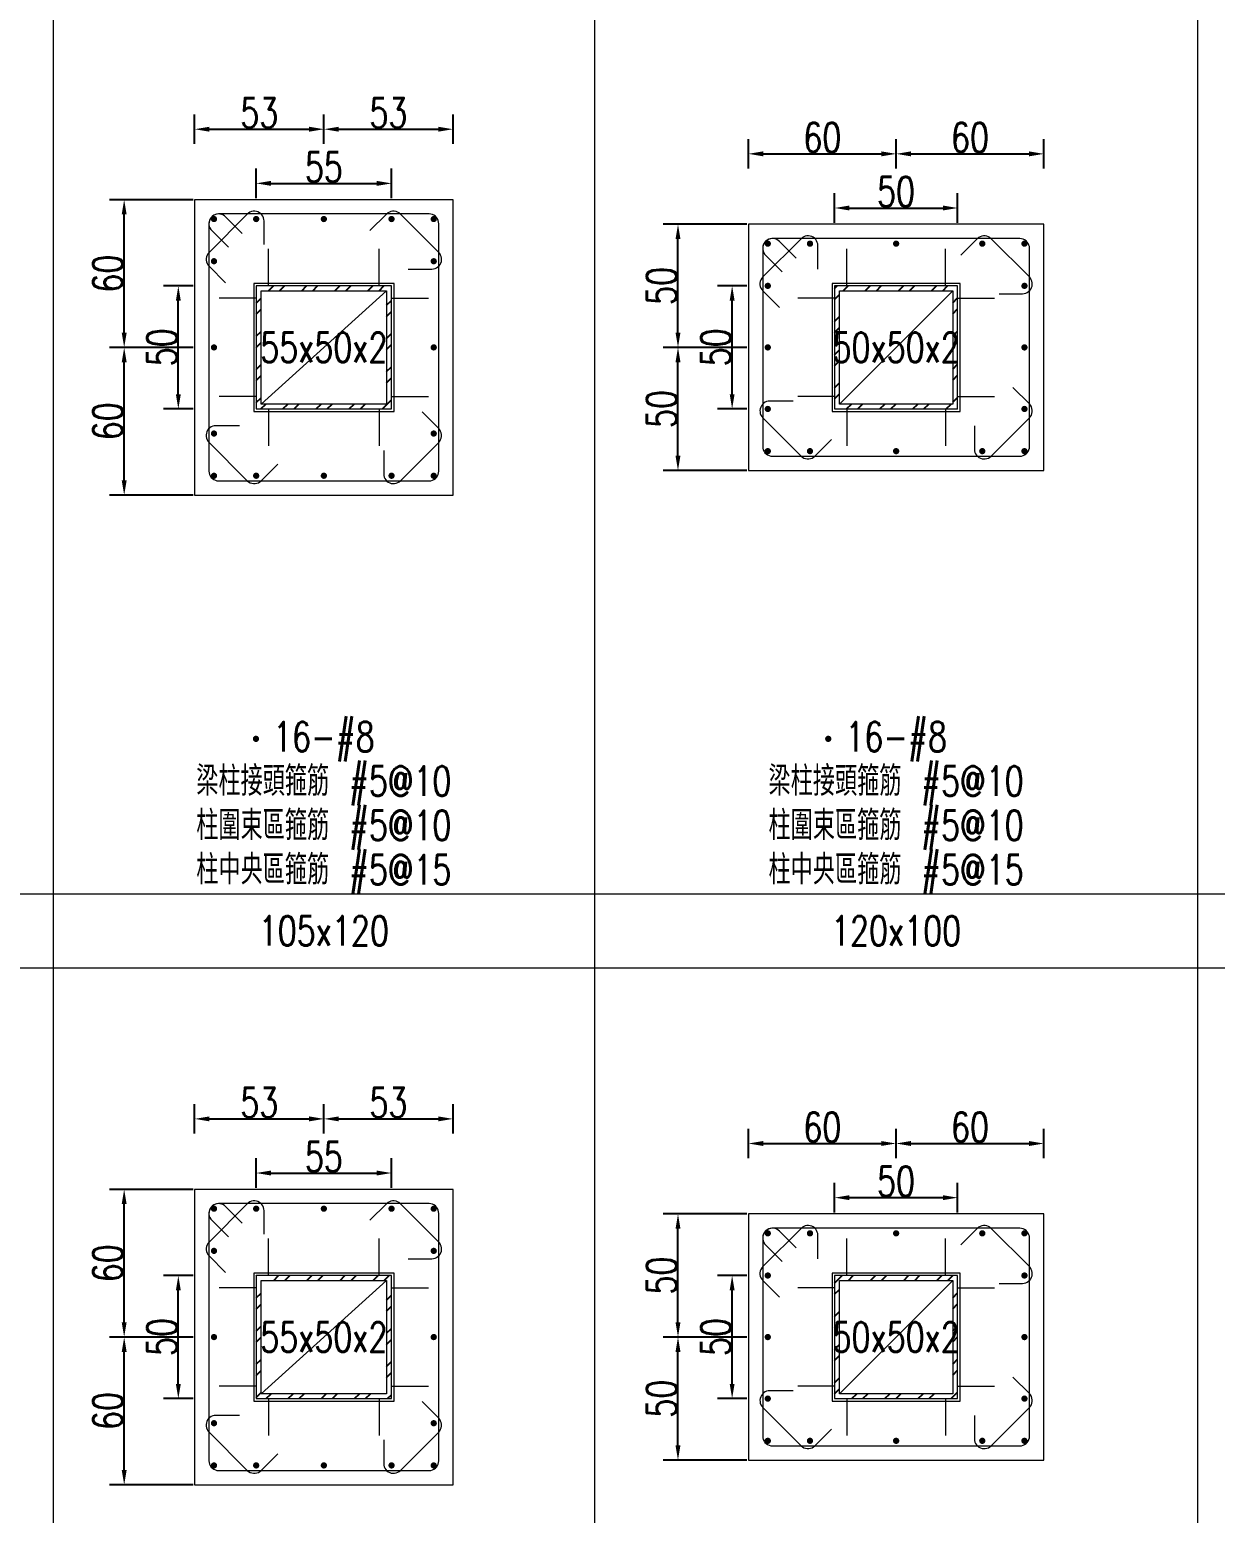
# Model space of a CAD drawing. Header units: millimetres. Extents: x 0 to 3905, y 0 to 8880.
# Drawn here: x 2440 to 2922, y 5004 to 5607 of the extents above; entities that cross this region are included whole.
import ezdxf
from ezdxf.enums import TextEntityAlignment as Align

# ---------------------------------------------------------------- set-up
doc = ezdxf.new("R2010")
doc.units = ezdxf.units.MM
doc.layers.get('DEFPOINTS').update_dxf_attribs({"color": 3})
for name, color, linetype in [('Hatch線', 6, 'Continuous'), ('主筋斷面', 2, 'Continuous'), ('文字-主筋根數', 7, 'Continuous'), ('文字-剪力筋 中央區', 7, 'Continuous'), ('文字-剪力筋-BC', 7, 'Continuous'), ('文字-剪力筋-圍束區', 7, 'Continuous'), ('文字-斷面尺寸', 7, 'Continuous'), ('文字-輔助字', 7, 'Continuous'), ('柱斷面線', 4, 'Continuous'), ('標註字', 4, 'Continuous'), ('箍筋線', 1, 'Continuous'), ('網格線', 7, 'Continuous'), ('鋼柱', 11, 'Continuous')]:
    doc.layers.add(name, color=color, linetype=linetype)
doc.styles.add('note', font='txt.shx', dxfattribs={"width": 0.75, "height": 12})
doc.styles.add('txt', font='txt.shx', dxfattribs={"height": 0.2, "bigfont": 'chineset.shx'})
doc.dimstyles.new('RCAD_DIM', dxfattribs={"dimtxt": 12, "dimasz": 6, "dimexe": 6, "dimexo": 0.625, "dimtad": 1, "dimdec": 0, "dimdsep": 46, "dimtxsty": 'note', "dimcen": 2.5, "dimclrd": 256, "dimclre": 256, "dimclrt": 256, "dimadec": 0, "dimazin": 0, "dimtfac": 1, "dimtmove": 0, "dimatfit": 3, "dimfxl": 0, "dimtolj": 1, "dimarcsym": 0})

# ---------------------------------------------------------------- blocks, each defined once
blk = doc.blocks.new('*D1410')
at = {"layer": 'DEFPOINTS', "color": 0}
for p in [(2587.5, 5142.625), (2532.5, 5136), (2587.5, 5136)]:
    blk.add_point(p, dxfattribs=at)
at = {"layer": '標註字', "lineweight": -2}
for p, q in [((2532.5, 5136.625), (2532.5, 5148.625)), ((2587.5, 5136.625), (2587.5, 5148.625)), ((2538.5, 5142.625), (2581.5, 5142.625))]:
    blk.add_line(p, q, dxfattribs=at)
at = {"layer": '標註字'}
for points in [[(2538.5, 5143.625), (2538.5, 5141.625), (2532.5, 5142.625)], [(2581.5, 5141.625), (2581.5, 5143.625), (2587.5, 5142.625)]]:
    blk.add_solid(points, dxfattribs=at)
at = {"layer": '標註字', "insert": (2560, 5149.25), "char_height": 12, "attachment_point": 5, "style": 'note'}
blk.add_mtext('\\A1;55', dxfattribs=at)
blk = doc.blocks.new('*D1411')
at = {"layer": 'DEFPOINTS', "color": 0}
for p in [(2500.875, 5101), (2507.5, 5101), (2507.5, 5051)]:
    blk.add_point(p, dxfattribs=at)
at = {"layer": '標註字', "lineweight": -2}
for p, q in [((2506.875, 5101), (2494.875, 5101)), ((2500.875, 5057), (2500.875, 5095)), ((2506.875, 5051), (2494.875, 5051))]:
    blk.add_line(p, q, dxfattribs=at)
at = {"layer": '標註字'}
for points in [[(2501.875, 5095), (2499.875, 5095), (2500.875, 5101)], [(2499.875, 5057), (2501.875, 5057), (2500.875, 5051)]]:
    blk.add_solid(points, dxfattribs=at)
at = {"layer": '標註字', "insert": (2494.25, 5076), "char_height": 12, "attachment_point": 5, "rotation": 90, "style": 'note'}
blk.add_mtext('\\A1;50', dxfattribs=at)
blk = doc.blocks.new('*D1412')
at = {"layer": 'DEFPOINTS', "color": 0}
for p in [(2560, 5164.625), (2507.5, 5158), (2560, 5158)]:
    blk.add_point(p, dxfattribs=at)
at = {"layer": '標註字', "lineweight": -2}
for p, q in [((2507.5, 5158.625), (2507.5, 5170.625)), ((2560, 5158.625), (2560, 5170.625)), ((2513.5, 5164.625), (2554, 5164.625))]:
    blk.add_line(p, q, dxfattribs=at)
at = {"layer": '標註字'}
for points in [[(2513.5, 5165.625), (2513.5, 5163.625), (2507.5, 5164.625)], [(2554, 5163.625), (2554, 5165.625), (2560, 5164.625)]]:
    blk.add_solid(points, dxfattribs=at)
at = {"layer": '標註字', "insert": (2533.75, 5171.25), "char_height": 12, "attachment_point": 5, "style": 'note'}
blk.add_mtext('\\A1;53', dxfattribs=at)
blk = doc.blocks.new('*D1413')
at = {"layer": 'DEFPOINTS', "color": 0}
for p in [(2612.5, 5164.625), (2560, 5158), (2612.5, 5158)]:
    blk.add_point(p, dxfattribs=at)
at = {"layer": '標註字', "lineweight": -2}
for p, q in [((2560, 5158.625), (2560, 5170.625)), ((2612.5, 5158.625), (2612.5, 5170.625)), ((2566, 5164.625), (2606.5, 5164.625))]:
    blk.add_line(p, q, dxfattribs=at)
at = {"layer": '標註字'}
for points in [[(2566, 5165.625), (2566, 5163.625), (2560, 5164.625)], [(2606.5, 5163.625), (2606.5, 5165.625), (2612.5, 5164.625)]]:
    blk.add_solid(points, dxfattribs=at)
at = {"layer": '標註字', "insert": (2586.25, 5171.25), "char_height": 12, "attachment_point": 5, "style": 'note'}
blk.add_mtext('\\A1;53', dxfattribs=at)
blk = doc.blocks.new('*D1414')
at = {"layer": 'DEFPOINTS', "color": 0}
for p in [(2478.875, 5076), (2507.5, 5076), (2507.5, 5016)]:
    blk.add_point(p, dxfattribs=at)
at = {"layer": '標註字', "lineweight": -2}
for p, q in [((2506.875, 5076), (2472.875, 5076)), ((2478.875, 5022), (2478.875, 5070)), ((2506.875, 5016), (2472.875, 5016))]:
    blk.add_line(p, q, dxfattribs=at)
at = {"layer": '標註字'}
for points in [[(2479.875, 5070), (2477.875, 5070), (2478.875, 5076)], [(2477.875, 5022), (2479.875, 5022), (2478.875, 5016)]]:
    blk.add_solid(points, dxfattribs=at)
at = {"layer": '標註字', "insert": (2472.25, 5046), "char_height": 12, "attachment_point": 5, "rotation": 90, "style": 'note'}
blk.add_mtext('\\A1;60', dxfattribs=at)
blk = doc.blocks.new('*D1415')
at = {"layer": 'DEFPOINTS', "color": 0}
for p in [(2478.875, 5136), (2507.5, 5136), (2507.5, 5076)]:
    blk.add_point(p, dxfattribs=at)
at = {"layer": '標註字', "lineweight": -2}
for p, q in [((2506.875, 5136), (2472.875, 5136)), ((2478.875, 5082), (2478.875, 5130)), ((2506.875, 5076), (2472.875, 5076))]:
    blk.add_line(p, q, dxfattribs=at)
at = {"layer": '標註字'}
for points in [[(2479.875, 5130), (2477.875, 5130), (2478.875, 5136)], [(2477.875, 5082), (2479.875, 5082), (2478.875, 5076)]]:
    blk.add_solid(points, dxfattribs=at)
at = {"layer": '標註字', "insert": (2472.25, 5106), "char_height": 12, "attachment_point": 5, "rotation": 90, "style": 'note'}
blk.add_mtext('\\A1;60', dxfattribs=at)
blk = doc.blocks.new('Circle_Filled')
at = {"const_width": 0.5}
blk.add_lwpolyline([(-0.25, 0, 1), (0.25, 0, 1)], format="xyb", close=True, dxfattribs=at)
blk = doc.blocks.new('*D1416')
at = {"layer": 'DEFPOINTS', "color": 0}
for p in [(2587.5, 5544.625), (2532.5, 5538), (2587.5, 5538)]:
    blk.add_point(p, dxfattribs=at)
at = {"layer": '標註字', "lineweight": -2}
for p, q in [((2532.5, 5538.625), (2532.5, 5550.625)), ((2587.5, 5538.625), (2587.5, 5550.625)), ((2538.5, 5544.625), (2581.5, 5544.625))]:
    blk.add_line(p, q, dxfattribs=at)
at = {"layer": '標註字'}
for points in [[(2538.5, 5545.625), (2538.5, 5543.625), (2532.5, 5544.625)], [(2581.5, 5543.625), (2581.5, 5545.625), (2587.5, 5544.625)]]:
    blk.add_solid(points, dxfattribs=at)
at = {"layer": '標註字', "insert": (2560, 5551.25), "char_height": 12, "attachment_point": 5, "style": 'note'}
blk.add_mtext('\\A1;55', dxfattribs=at)
blk = doc.blocks.new('*D1417')
at = {"layer": 'DEFPOINTS', "color": 0}
for p in [(2500.875, 5503), (2507.5, 5503), (2507.5, 5453)]:
    blk.add_point(p, dxfattribs=at)
at = {"layer": '標註字', "lineweight": -2}
for p, q in [((2506.875, 5503), (2494.875, 5503)), ((2500.875, 5459), (2500.875, 5497)), ((2506.875, 5453), (2494.875, 5453))]:
    blk.add_line(p, q, dxfattribs=at)
at = {"layer": '標註字'}
for points in [[(2501.875, 5497), (2499.875, 5497), (2500.875, 5503)], [(2499.875, 5459), (2501.875, 5459), (2500.875, 5453)]]:
    blk.add_solid(points, dxfattribs=at)
at = {"layer": '標註字', "insert": (2494.25, 5478), "char_height": 12, "attachment_point": 5, "rotation": 90, "style": 'note'}
blk.add_mtext('\\A1;50', dxfattribs=at)
blk = doc.blocks.new('*D1418')
at = {"layer": 'DEFPOINTS', "color": 0}
for p in [(2560, 5566.625), (2507.5, 5560), (2560, 5560)]:
    blk.add_point(p, dxfattribs=at)
at = {"layer": '標註字', "lineweight": -2}
for p, q in [((2507.5, 5560.625), (2507.5, 5572.625)), ((2560, 5560.625), (2560, 5572.625)), ((2513.5, 5566.625), (2554, 5566.625))]:
    blk.add_line(p, q, dxfattribs=at)
at = {"layer": '標註字'}
for points in [[(2513.5, 5567.625), (2513.5, 5565.625), (2507.5, 5566.625)], [(2554, 5565.625), (2554, 5567.625), (2560, 5566.625)]]:
    blk.add_solid(points, dxfattribs=at)
at = {"layer": '標註字', "insert": (2533.75, 5573.25), "char_height": 12, "attachment_point": 5, "style": 'note'}
blk.add_mtext('\\A1;53', dxfattribs=at)
blk = doc.blocks.new('*D1419')
at = {"layer": 'DEFPOINTS', "color": 0}
for p in [(2612.5, 5566.625), (2560, 5560), (2612.5, 5560)]:
    blk.add_point(p, dxfattribs=at)
at = {"layer": '標註字', "lineweight": -2}
for p, q in [((2560, 5560.625), (2560, 5572.625)), ((2612.5, 5560.625), (2612.5, 5572.625)), ((2566, 5566.625), (2606.5, 5566.625))]:
    blk.add_line(p, q, dxfattribs=at)
at = {"layer": '標註字'}
for points in [[(2566, 5567.625), (2566, 5565.625), (2560, 5566.625)], [(2606.5, 5565.625), (2606.5, 5567.625), (2612.5, 5566.625)]]:
    blk.add_solid(points, dxfattribs=at)
at = {"layer": '標註字', "insert": (2586.25, 5573.25), "char_height": 12, "attachment_point": 5, "style": 'note'}
blk.add_mtext('\\A1;53', dxfattribs=at)
blk = doc.blocks.new('*D1420')
at = {"layer": 'DEFPOINTS', "color": 0}
for p in [(2478.875, 5478), (2507.5, 5478), (2507.5, 5418)]:
    blk.add_point(p, dxfattribs=at)
at = {"layer": '標註字', "lineweight": -2}
for p, q in [((2506.875, 5478), (2472.875, 5478)), ((2478.875, 5424), (2478.875, 5472)), ((2506.875, 5418), (2472.875, 5418))]:
    blk.add_line(p, q, dxfattribs=at)
at = {"layer": '標註字'}
for points in [[(2479.875, 5472), (2477.875, 5472), (2478.875, 5478)], [(2477.875, 5424), (2479.875, 5424), (2478.875, 5418)]]:
    blk.add_solid(points, dxfattribs=at)
at = {"layer": '標註字', "insert": (2472.25, 5448), "char_height": 12, "attachment_point": 5, "rotation": 90, "style": 'note'}
blk.add_mtext('\\A1;60', dxfattribs=at)
blk = doc.blocks.new('*D1421')
at = {"layer": 'DEFPOINTS', "color": 0}
for p in [(2478.875, 5538), (2507.5, 5538), (2507.5, 5478)]:
    blk.add_point(p, dxfattribs=at)
at = {"layer": '標註字', "lineweight": -2}
for p, q in [((2506.875, 5538), (2472.875, 5538)), ((2478.875, 5484), (2478.875, 5532)), ((2506.875, 5478), (2472.875, 5478))]:
    blk.add_line(p, q, dxfattribs=at)
at = {"layer": '標註字'}
for points in [[(2479.875, 5532), (2477.875, 5532), (2478.875, 5538)], [(2477.875, 5484), (2479.875, 5484), (2478.875, 5478)]]:
    blk.add_solid(points, dxfattribs=at)
at = {"layer": '標註字', "insert": (2472.25, 5508), "char_height": 12, "attachment_point": 5, "rotation": 90, "style": 'note'}
blk.add_mtext('\\A1;60', dxfattribs=at)
blk = doc.blocks.new('*D1542')
at = {"layer": 'DEFPOINTS', "color": 0}
for p in [(2817.5, 5132.625), (2767.5, 5126), (2817.5, 5126)]:
    blk.add_point(p, dxfattribs=at)
at = {"layer": '標註字', "lineweight": -2}
for p, q in [((2767.5, 5126.625), (2767.5, 5138.625)), ((2817.5, 5126.625), (2817.5, 5138.625)), ((2773.5, 5132.625), (2811.5, 5132.625))]:
    blk.add_line(p, q, dxfattribs=at)
at = {"layer": '標註字'}
for points in [[(2773.5, 5133.625), (2773.5, 5131.625), (2767.5, 5132.625)], [(2811.5, 5131.625), (2811.5, 5133.625), (2817.5, 5132.625)]]:
    blk.add_solid(points, dxfattribs=at)
at = {"layer": '標註字', "insert": (2792.5, 5139.25), "char_height": 12, "attachment_point": 5, "style": 'note'}
blk.add_mtext('\\A1;50', dxfattribs=at)
blk = doc.blocks.new('*D1543')
at = {"layer": 'DEFPOINTS', "color": 0}
for p in [(2725.875, 5101), (2732.5, 5101), (2732.5, 5051)]:
    blk.add_point(p, dxfattribs=at)
at = {"layer": '標註字', "lineweight": -2}
for p, q in [((2731.875, 5101), (2719.875, 5101)), ((2725.875, 5057), (2725.875, 5095)), ((2731.875, 5051), (2719.875, 5051))]:
    blk.add_line(p, q, dxfattribs=at)
at = {"layer": '標註字'}
for points in [[(2726.875, 5095), (2724.875, 5095), (2725.875, 5101)], [(2724.875, 5057), (2726.875, 5057), (2725.875, 5051)]]:
    blk.add_solid(points, dxfattribs=at)
at = {"layer": '標註字', "insert": (2719.25, 5076), "char_height": 12, "attachment_point": 5, "rotation": 90, "style": 'note'}
blk.add_mtext('\\A1;50', dxfattribs=at)
blk = doc.blocks.new('*D1544')
at = {"layer": 'DEFPOINTS', "color": 0}
for p in [(2792.5, 5154.625), (2732.5, 5148), (2792.5, 5148)]:
    blk.add_point(p, dxfattribs=at)
at = {"layer": '標註字', "lineweight": -2}
for p, q in [((2732.5, 5148.625), (2732.5, 5160.625)), ((2792.5, 5148.625), (2792.5, 5160.625)), ((2738.5, 5154.625), (2786.5, 5154.625))]:
    blk.add_line(p, q, dxfattribs=at)
at = {"layer": '標註字'}
for points in [[(2738.5, 5155.625), (2738.5, 5153.625), (2732.5, 5154.625)], [(2786.5, 5153.625), (2786.5, 5155.625), (2792.5, 5154.625)]]:
    blk.add_solid(points, dxfattribs=at)
at = {"layer": '標註字', "insert": (2762.5, 5161.25), "char_height": 12, "attachment_point": 5, "style": 'note'}
blk.add_mtext('\\A1;60', dxfattribs=at)
blk = doc.blocks.new('*D1545')
at = {"layer": 'DEFPOINTS', "color": 0}
for p in [(2852.5, 5154.625), (2792.5, 5148), (2852.5, 5148)]:
    blk.add_point(p, dxfattribs=at)
at = {"layer": '標註字', "lineweight": -2}
for p, q in [((2792.5, 5148.625), (2792.5, 5160.625)), ((2852.5, 5148.625), (2852.5, 5160.625)), ((2798.5, 5154.625), (2846.5, 5154.625))]:
    blk.add_line(p, q, dxfattribs=at)
at = {"layer": '標註字'}
for points in [[(2798.5, 5155.625), (2798.5, 5153.625), (2792.5, 5154.625)], [(2846.5, 5153.625), (2846.5, 5155.625), (2852.5, 5154.625)]]:
    blk.add_solid(points, dxfattribs=at)
at = {"layer": '標註字', "insert": (2822.5, 5161.25), "char_height": 12, "attachment_point": 5, "style": 'note'}
blk.add_mtext('\\A1;60', dxfattribs=at)
blk = doc.blocks.new('*D1546')
at = {"layer": 'DEFPOINTS', "color": 0}
for p in [(2703.875, 5076), (2732.5, 5076), (2732.5, 5026)]:
    blk.add_point(p, dxfattribs=at)
at = {"layer": '標註字', "lineweight": -2}
for p, q in [((2731.875, 5076), (2697.875, 5076)), ((2703.875, 5032), (2703.875, 5070)), ((2731.875, 5026), (2697.875, 5026))]:
    blk.add_line(p, q, dxfattribs=at)
at = {"layer": '標註字'}
for points in [[(2704.875, 5070), (2702.875, 5070), (2703.875, 5076)], [(2702.875, 5032), (2704.875, 5032), (2703.875, 5026)]]:
    blk.add_solid(points, dxfattribs=at)
at = {"layer": '標註字', "insert": (2697.25, 5051), "char_height": 12, "attachment_point": 5, "rotation": 90, "style": 'note'}
blk.add_mtext('\\A1;50', dxfattribs=at)
blk = doc.blocks.new('*D1547')
at = {"layer": 'DEFPOINTS', "color": 0}
for p in [(2703.875, 5126), (2732.5, 5126), (2732.5, 5076)]:
    blk.add_point(p, dxfattribs=at)
at = {"layer": '標註字', "lineweight": -2}
for p, q in [((2731.875, 5126), (2697.875, 5126)), ((2703.875, 5082), (2703.875, 5120)), ((2731.875, 5076), (2697.875, 5076))]:
    blk.add_line(p, q, dxfattribs=at)
at = {"layer": '標註字'}
for points in [[(2704.875, 5120), (2702.875, 5120), (2703.875, 5126)], [(2702.875, 5082), (2704.875, 5082), (2703.875, 5076)]]:
    blk.add_solid(points, dxfattribs=at)
at = {"layer": '標註字', "insert": (2697.25, 5101), "char_height": 12, "attachment_point": 5, "rotation": 90, "style": 'note'}
blk.add_mtext('\\A1;50', dxfattribs=at)
blk = doc.blocks.new('*D1548')
at = {"layer": 'DEFPOINTS', "color": 0}
for p in [(2817.5, 5534.625), (2767.5, 5528), (2817.5, 5528)]:
    blk.add_point(p, dxfattribs=at)
at = {"layer": '標註字', "lineweight": -2}
for p, q in [((2767.5, 5528.625), (2767.5, 5540.625)), ((2817.5, 5528.625), (2817.5, 5540.625)), ((2773.5, 5534.625), (2811.5, 5534.625))]:
    blk.add_line(p, q, dxfattribs=at)
at = {"layer": '標註字'}
for points in [[(2773.5, 5535.625), (2773.5, 5533.625), (2767.5, 5534.625)], [(2811.5, 5533.625), (2811.5, 5535.625), (2817.5, 5534.625)]]:
    blk.add_solid(points, dxfattribs=at)
at = {"layer": '標註字', "insert": (2792.5, 5541.25), "char_height": 12, "attachment_point": 5, "style": 'note'}
blk.add_mtext('\\A1;50', dxfattribs=at)
blk = doc.blocks.new('*D1549')
at = {"layer": 'DEFPOINTS', "color": 0}
for p in [(2725.875, 5503), (2732.5, 5503), (2732.5, 5453)]:
    blk.add_point(p, dxfattribs=at)
at = {"layer": '標註字', "lineweight": -2}
for p, q in [((2731.875, 5503), (2719.875, 5503)), ((2725.875, 5459), (2725.875, 5497)), ((2731.875, 5453), (2719.875, 5453))]:
    blk.add_line(p, q, dxfattribs=at)
at = {"layer": '標註字'}
for points in [[(2726.875, 5497), (2724.875, 5497), (2725.875, 5503)], [(2724.875, 5459), (2726.875, 5459), (2725.875, 5453)]]:
    blk.add_solid(points, dxfattribs=at)
at = {"layer": '標註字', "insert": (2719.25, 5478), "char_height": 12, "attachment_point": 5, "rotation": 90, "style": 'note'}
blk.add_mtext('\\A1;50', dxfattribs=at)
blk = doc.blocks.new('*D1550')
at = {"layer": 'DEFPOINTS', "color": 0}
for p in [(2792.5, 5556.625), (2732.5, 5550), (2792.5, 5550)]:
    blk.add_point(p, dxfattribs=at)
at = {"layer": '標註字', "lineweight": -2}
for p, q in [((2732.5, 5550.625), (2732.5, 5562.625)), ((2792.5, 5550.625), (2792.5, 5562.625)), ((2738.5, 5556.625), (2786.5, 5556.625))]:
    blk.add_line(p, q, dxfattribs=at)
at = {"layer": '標註字'}
for points in [[(2738.5, 5557.625), (2738.5, 5555.625), (2732.5, 5556.625)], [(2786.5, 5555.625), (2786.5, 5557.625), (2792.5, 5556.625)]]:
    blk.add_solid(points, dxfattribs=at)
at = {"layer": '標註字', "insert": (2762.5, 5563.25), "char_height": 12, "attachment_point": 5, "style": 'note'}
blk.add_mtext('\\A1;60', dxfattribs=at)
blk = doc.blocks.new('*D1551')
at = {"layer": 'DEFPOINTS', "color": 0}
for p in [(2852.5, 5556.625), (2792.5, 5550), (2852.5, 5550)]:
    blk.add_point(p, dxfattribs=at)
at = {"layer": '標註字', "lineweight": -2}
for p, q in [((2792.5, 5550.625), (2792.5, 5562.625)), ((2852.5, 5550.625), (2852.5, 5562.625)), ((2798.5, 5556.625), (2846.5, 5556.625))]:
    blk.add_line(p, q, dxfattribs=at)
at = {"layer": '標註字'}
for points in [[(2798.5, 5557.625), (2798.5, 5555.625), (2792.5, 5556.625)], [(2846.5, 5555.625), (2846.5, 5557.625), (2852.5, 5556.625)]]:
    blk.add_solid(points, dxfattribs=at)
at = {"layer": '標註字', "insert": (2822.5, 5563.25), "char_height": 12, "attachment_point": 5, "style": 'note'}
blk.add_mtext('\\A1;60', dxfattribs=at)
blk = doc.blocks.new('*D1552')
at = {"layer": 'DEFPOINTS', "color": 0}
for p in [(2703.875, 5478), (2732.5, 5478), (2732.5, 5428)]:
    blk.add_point(p, dxfattribs=at)
at = {"layer": '標註字', "lineweight": -2}
for p, q in [((2731.875, 5478), (2697.875, 5478)), ((2703.875, 5434), (2703.875, 5472)), ((2731.875, 5428), (2697.875, 5428))]:
    blk.add_line(p, q, dxfattribs=at)
at = {"layer": '標註字'}
for points in [[(2704.875, 5472), (2702.875, 5472), (2703.875, 5478)], [(2702.875, 5434), (2704.875, 5434), (2703.875, 5428)]]:
    blk.add_solid(points, dxfattribs=at)
at = {"layer": '標註字', "insert": (2697.25, 5453), "char_height": 12, "attachment_point": 5, "rotation": 90, "style": 'note'}
blk.add_mtext('\\A1;50', dxfattribs=at)
blk = doc.blocks.new('*D1553')
at = {"layer": 'DEFPOINTS', "color": 0}
for p in [(2703.875, 5528), (2732.5, 5528), (2732.5, 5478)]:
    blk.add_point(p, dxfattribs=at)
at = {"layer": '標註字', "lineweight": -2}
for p, q in [((2731.875, 5528), (2697.875, 5528)), ((2703.875, 5484), (2703.875, 5522)), ((2731.875, 5478), (2697.875, 5478))]:
    blk.add_line(p, q, dxfattribs=at)
at = {"layer": '標註字'}
for points in [[(2704.875, 5522), (2702.875, 5522), (2703.875, 5528)], [(2702.875, 5484), (2704.875, 5484), (2703.875, 5478)]]:
    blk.add_solid(points, dxfattribs=at)
at = {"layer": '標註字', "insert": (2697.25, 5503), "char_height": 12, "attachment_point": 5, "rotation": 90, "style": 'note'}
blk.add_mtext('\\A1;50', dxfattribs=at)

msp = doc.modelspace()

# ---------------------------------------------------------------- hatches: boundary and pattern name
at = {"layer": 'Hatch線'}
h = msp.add_hatch(dxfattribs=at)
h.set_pattern_fill('ANSI32', color=256, style=0)
h.paths.add_polyline_path([(2532.5, 5453), (2587.5, 5453), (2587.5, 5503), (2532.5, 5503)], flags=17)
h.paths.add_polyline_path([(2534.5, 5455), (2534.5, 5501), (2585.5, 5501), (2585.5, 5455)])
h = msp.add_hatch(dxfattribs=at)
h.set_pattern_fill('ANSI32', color=256, style=0)
h.paths.add_polyline_path([(2767.5, 5453), (2817.5, 5453), (2817.5, 5503), (2767.5, 5503)], flags=17)
h.paths.add_polyline_path([(2769.5, 5455), (2769.5, 5501), (2815.5, 5501), (2815.5, 5455)])
h = msp.add_hatch(dxfattribs=at)
h.set_pattern_fill('ANSI32', color=256, style=0)
h.paths.add_polyline_path([(2532.5, 5051), (2587.5, 5051), (2587.5, 5101), (2532.5, 5101)], flags=17)
h.paths.add_polyline_path([(2534.5, 5053), (2534.5, 5099), (2585.5, 5099), (2585.5, 5053)])
h = msp.add_hatch(dxfattribs=at)
h.set_pattern_fill('ANSI32', color=256, style=0)
h.paths.add_polyline_path([(2767.5, 5051), (2817.5, 5051), (2817.5, 5101), (2767.5, 5101)], flags=17)
h.paths.add_polyline_path([(2769.5, 5053), (2769.5, 5099), (2815.5, 5099), (2815.5, 5053)])

# ---------------------------------------------------------------- linework, layer by layer
at = {"layer": 'DEFPOINTS', "lineweight": 5}
for points in [[(2537.5, 5503), (2537.5, 5518)], [(2582.5, 5503), (2582.5, 5518)], [(2772.5, 5503), (2772.5, 5518)], [(2812.5, 5503), (2812.5, 5518)], [(2532.5, 5452), (2588.5, 5452), (2588.5, 5504), (2531.5, 5504), (2531.5, 5452), (2532.5, 5452)], [(2767.5, 5452), (2818.5, 5452), (2818.5, 5504), (2766.5, 5504), (2766.5, 5452), (2767.5, 5452)], [(2532.5, 5498), (2517.5, 5498)], [(2534.5, 5455), (2585.5, 5501)], [(2587.5, 5498), (2602.5, 5498)], [(2767.5, 5498), (2752.5, 5498)], [(2769.5, 5455), (2815.5, 5501)], [(2817.5, 5498), (2832.5, 5498)], [(2532.5, 5458), (2517.5, 5458)], [(2587.5, 5458), (2602.5, 5458)], [(2767.5, 5458), (2752.5, 5458)], [(2817.5, 5458), (2832.5, 5458)], [(2537.5, 5453), (2537.5, 5438)], [(2582.5, 5453), (2582.5, 5438)], [(2772.5, 5453), (2772.5, 5438)], [(2812.5, 5453), (2812.5, 5438)], [(2537.5, 5101), (2537.5, 5116)], [(2582.5, 5101), (2582.5, 5116)], [(2772.5, 5101), (2772.5, 5116)], [(2812.5, 5101), (2812.5, 5116)], [(2532.5, 5050), (2588.5, 5050), (2588.5, 5102), (2531.5, 5102), (2531.5, 5050), (2532.5, 5050)], [(2534.5, 5053), (2585.5, 5099)], [(2767.5, 5050), (2818.5, 5050), (2818.5, 5102), (2766.5, 5102), (2766.5, 5050), (2767.5, 5050)], [(2769.5, 5053), (2815.5, 5099)], [(2532.5, 5096), (2517.5, 5096)], [(2587.5, 5096), (2602.5, 5096)], [(2767.5, 5096), (2752.5, 5096)], [(2817.5, 5096), (2832.5, 5096)], [(2532.5, 5056), (2517.5, 5056)], [(2537.5, 5051), (2537.5, 5036)], [(2582.5, 5051), (2582.5, 5036)], [(2587.5, 5056), (2602.5, 5056)], [(2767.5, 5056), (2752.5, 5056)], [(2772.5, 5051), (2772.5, 5036)], [(2812.5, 5051), (2812.5, 5036)], [(2817.5, 5056), (2832.5, 5056)]]:
    msp.add_lwpolyline(points, dxfattribs=at)
at = {"layer": '柱斷面線', "lineweight": 5}
for points in [[(2507.5, 5418), (2612.5, 5418), (2612.5, 5538), (2507.5, 5538), (2507.5, 5418)], [(2732.5, 5428), (2852.5, 5428), (2852.5, 5528), (2732.5, 5528), (2732.5, 5428)], [(2507.5, 5016), (2612.5, 5016), (2612.5, 5136), (2507.5, 5136), (2507.5, 5016)], [(2732.5, 5026), (2852.5, 5026), (2852.5, 5126), (2732.5, 5126), (2732.5, 5026)]]:
    msp.add_lwpolyline(points, dxfattribs=at)
at = {"layer": '箍筋線', "lineweight": 5}
for points in [[(2535.69, 5519.81), (2535.69, 5529.35), (2535.63, 5530.02), (2535.46, 5530.66), (2535.19, 5531.27), (2534.82, 5531.83), (2534.36, 5532.32), (2533.83, 5532.72), (2533.23, 5533.02), (2532.6, 5533.23), (2531.93, 5533.32), (2531.27, 5533.3), (2530.61, 5533.17), (2529.99, 5532.93), (2529.41, 5532.59), (2528.9, 5532.16), (2513.34, 5516.6), (2512.89, 5516.07), (2512.55, 5515.47), (2512.31, 5514.82), (2512.19, 5514.13), (2512.19, 5513.44), (2512.31, 5512.76), (2512.55, 5512.11), (2512.89, 5511.51), (2513.34, 5510.98), (2520.08, 5504.23)], [(2594.31, 5509.81), (2603.85, 5509.81), (2604.52, 5509.87), (2605.16, 5510.04), (2605.77, 5510.31), (2606.33, 5510.68), (2606.82, 5511.14), (2607.22, 5511.67), (2607.52, 5512.27), (2607.73, 5512.9), (2607.82, 5513.57), (2607.8, 5514.23), (2607.67, 5514.89), (2607.43, 5515.51), (2607.09, 5516.09), (2606.66, 5516.6), (2591.1, 5532.16), (2590.57, 5532.61), (2589.97, 5532.95), (2589.32, 5533.19), (2588.63, 5533.31), (2587.94, 5533.31), (2587.26, 5533.19), (2586.61, 5532.95), (2586.01, 5532.61), (2585.48, 5532.16), (2578.73, 5525.42)], [(2526.83, 5524.29), (2520.08, 5531.04), (2519.57, 5531.47), (2518.99, 5531.81), (2518.37, 5532.05), (2517.72, 5532.18), (2517.05, 5532.2), (2516.39, 5532.11), (2515.75, 5531.9), (2515.16, 5531.6), (2514.62, 5531.19), (2514.16, 5530.71), (2513.79, 5530.15), (2513.52, 5529.54), (2513.35, 5528.9), (2513.29, 5528.23), (2513.29, 5427.77), (2513.36, 5427.08), (2513.53, 5426.41), (2513.83, 5425.78), (2514.22, 5425.21), (2514.71, 5424.72), (2515.28, 5424.33), (2515.91, 5424.03), (2516.58, 5423.86), (2517.27, 5423.79), (2602.73, 5423.79), (2603.42, 5423.86), (2604.09, 5424.03), (2604.72, 5424.33), (2605.29, 5424.72), (2605.78, 5425.21), (2606.17, 5425.78), (2606.47, 5426.41), (2606.64, 5427.08), (2606.71, 5427.77), (2606.71, 5528.23), (2606.64, 5528.92), (2606.47, 5529.59), (2606.17, 5530.22), (2605.78, 5530.79), (2605.29, 5531.28), (2604.72, 5531.67), (2604.09, 5531.97), (2603.42, 5532.14), (2602.73, 5532.21), (2517.27, 5532.21), (2516.6, 5532.15), (2515.96, 5531.98), (2515.35, 5531.71), (2514.79, 5531.34), (2514.31, 5530.88), (2513.9, 5530.34), (2513.6, 5529.75), (2513.39, 5529.11), (2513.3, 5528.45), (2513.32, 5527.78), (2513.45, 5527.13), (2513.69, 5526.51), (2514.03, 5525.93), (2514.46, 5525.42), (2521.21, 5518.67)], [(2760.69, 5509.81), (2760.69, 5519.35), (2760.63, 5520.02), (2760.46, 5520.66), (2760.19, 5521.27), (2759.82, 5521.83), (2759.36, 5522.32), (2758.83, 5522.72), (2758.23, 5523.02), (2757.6, 5523.23), (2756.93, 5523.32), (2756.27, 5523.3), (2755.61, 5523.17), (2754.99, 5522.93), (2754.41, 5522.59), (2753.9, 5522.16), (2738.34, 5506.6), (2737.89, 5506.07), (2737.55, 5505.47), (2737.31, 5504.82), (2737.19, 5504.13), (2737.19, 5503.44), (2737.31, 5502.76), (2737.55, 5502.11), (2737.89, 5501.51), (2738.34, 5500.98), (2745.08, 5494.23)], [(2751.83, 5514.29), (2745.08, 5521.04), (2744.57, 5521.47), (2743.99, 5521.81), (2743.37, 5522.05), (2742.72, 5522.18), (2742.05, 5522.2), (2741.39, 5522.11), (2740.75, 5521.9), (2740.16, 5521.6), (2739.62, 5521.19), (2739.16, 5520.71), (2738.79, 5520.15), (2738.52, 5519.54), (2738.35, 5518.9), (2738.29, 5518.23), (2738.29, 5437.77), (2738.36, 5437.08), (2738.53, 5436.41), (2738.83, 5435.78), (2739.22, 5435.21), (2739.71, 5434.72), (2740.28, 5434.33), (2740.91, 5434.03), (2741.58, 5433.86), (2742.27, 5433.79), (2842.73, 5433.79), (2843.42, 5433.86), (2844.09, 5434.03), (2844.72, 5434.33), (2845.29, 5434.72), (2845.78, 5435.21), (2846.17, 5435.78), (2846.47, 5436.41), (2846.64, 5437.08), (2846.71, 5437.77), (2846.71, 5518.23), (2846.64, 5518.92), (2846.47, 5519.59), (2846.17, 5520.22), (2845.78, 5520.79), (2845.29, 5521.28), (2844.72, 5521.67), (2844.09, 5521.97), (2843.42, 5522.14), (2842.73, 5522.21), (2742.27, 5522.21), (2741.6, 5522.15), (2740.96, 5521.98), (2740.35, 5521.71), (2739.79, 5521.34), (2739.31, 5520.88), (2738.9, 5520.34), (2738.6, 5519.75), (2738.39, 5519.11), (2738.3, 5518.45), (2738.32, 5517.78), (2738.45, 5517.13), (2738.69, 5516.51), (2739.03, 5515.93), (2739.46, 5515.42), (2746.21, 5508.67)], [(2834.31, 5499.81), (2843.85, 5499.81), (2844.52, 5499.87), (2845.16, 5500.04), (2845.77, 5500.31), (2846.33, 5500.68), (2846.82, 5501.14), (2847.22, 5501.67), (2847.52, 5502.27), (2847.73, 5502.9), (2847.82, 5503.57), (2847.8, 5504.23), (2847.67, 5504.89), (2847.43, 5505.51), (2847.09, 5506.09), (2846.66, 5506.6), (2831.1, 5522.16), (2830.57, 5522.61), (2829.97, 5522.95), (2829.32, 5523.19), (2828.63, 5523.31), (2827.94, 5523.31), (2827.26, 5523.19), (2826.61, 5522.95), (2826.01, 5522.61), (2825.48, 5522.16), (2818.73, 5515.42)], [(2824.31, 5446.19), (2824.31, 5436.65), (2824.37, 5435.98), (2824.54, 5435.34), (2824.81, 5434.73), (2825.18, 5434.17), (2825.64, 5433.68), (2826.17, 5433.28), (2826.77, 5432.98), (2827.4, 5432.77), (2828.07, 5432.68), (2828.73, 5432.7), (2829.39, 5432.83), (2830.01, 5433.07), (2830.59, 5433.41), (2831.1, 5433.84), (2846.66, 5449.4), (2847.11, 5449.93), (2847.45, 5450.53), (2847.69, 5451.18), (2847.81, 5451.87), (2847.81, 5452.56), (2847.69, 5453.24), (2847.45, 5453.89), (2847.11, 5454.49), (2846.66, 5455.02), (2839.92, 5461.77)], [(2750.69, 5456.19), (2741.15, 5456.19), (2740.48, 5456.13), (2739.84, 5455.96), (2739.23, 5455.69), (2738.67, 5455.32), (2738.18, 5454.86), (2737.78, 5454.33), (2737.48, 5453.73), (2737.27, 5453.1), (2737.18, 5452.43), (2737.2, 5451.77), (2737.33, 5451.11), (2737.57, 5450.49), (2737.91, 5449.91), (2738.34, 5449.4), (2753.9, 5433.84), (2754.43, 5433.39), (2755.03, 5433.05), (2755.68, 5432.81), (2756.37, 5432.69), (2757.06, 5432.69), (2757.74, 5432.81), (2758.39, 5433.05), (2758.99, 5433.39), (2759.52, 5433.84), (2766.27, 5440.58)], [(2584.31, 5436.19), (2584.31, 5426.65), (2584.37, 5425.98), (2584.54, 5425.34), (2584.81, 5424.73), (2585.18, 5424.17), (2585.64, 5423.68), (2586.17, 5423.28), (2586.77, 5422.98), (2587.4, 5422.77), (2588.07, 5422.68), (2588.73, 5422.7), (2589.39, 5422.83), (2590.01, 5423.07), (2590.59, 5423.41), (2591.1, 5423.84), (2606.66, 5439.4), (2607.11, 5439.93), (2607.45, 5440.53), (2607.69, 5441.18), (2607.81, 5441.87), (2607.81, 5442.56), (2607.69, 5443.24), (2607.45, 5443.89), (2607.11, 5444.49), (2606.66, 5445.02), (2599.92, 5451.77)], [(2525.69, 5446.19), (2516.15, 5446.19), (2515.48, 5446.13), (2514.84, 5445.96), (2514.23, 5445.69), (2513.67, 5445.32), (2513.18, 5444.86), (2512.78, 5444.33), (2512.48, 5443.73), (2512.27, 5443.1), (2512.18, 5442.43), (2512.2, 5441.77), (2512.33, 5441.11), (2512.57, 5440.49), (2512.91, 5439.91), (2513.34, 5439.4), (2528.9, 5423.84), (2529.43, 5423.39), (2530.03, 5423.05), (2530.68, 5422.81), (2531.37, 5422.69), (2532.06, 5422.69), (2532.74, 5422.81), (2533.39, 5423.05), (2533.99, 5423.39), (2534.52, 5423.84), (2541.27, 5430.58)], [(2535.69, 5117.81), (2535.69, 5127.35), (2535.63, 5128.02), (2535.46, 5128.66), (2535.19, 5129.27), (2534.82, 5129.83), (2534.36, 5130.32), (2533.83, 5130.72), (2533.23, 5131.02), (2532.6, 5131.23), (2531.93, 5131.32), (2531.27, 5131.3), (2530.61, 5131.17), (2529.99, 5130.93), (2529.41, 5130.59), (2528.9, 5130.16), (2513.34, 5114.6), (2512.89, 5114.07), (2512.55, 5113.47), (2512.31, 5112.82), (2512.19, 5112.13), (2512.19, 5111.44), (2512.31, 5110.76), (2512.55, 5110.11), (2512.89, 5109.51), (2513.34, 5108.98), (2520.08, 5102.23)], [(2526.83, 5122.29), (2520.08, 5129.04), (2519.57, 5129.47), (2518.99, 5129.81), (2518.37, 5130.05), (2517.72, 5130.18), (2517.05, 5130.2), (2516.39, 5130.11), (2515.75, 5129.9), (2515.16, 5129.6), (2514.62, 5129.19), (2514.16, 5128.71), (2513.79, 5128.15), (2513.52, 5127.54), (2513.35, 5126.9), (2513.29, 5126.23), (2513.29, 5025.77), (2513.36, 5025.08), (2513.53, 5024.41), (2513.83, 5023.78), (2514.22, 5023.21), (2514.71, 5022.72), (2515.28, 5022.33), (2515.91, 5022.03), (2516.58, 5021.86), (2517.27, 5021.79), (2602.73, 5021.79), (2603.42, 5021.86), (2604.09, 5022.03), (2604.72, 5022.33), (2605.29, 5022.72), (2605.78, 5023.21), (2606.17, 5023.78), (2606.47, 5024.41), (2606.64, 5025.08), (2606.71, 5025.77), (2606.71, 5126.23), (2606.64, 5126.92), (2606.47, 5127.59), (2606.17, 5128.22), (2605.78, 5128.79), (2605.29, 5129.28), (2604.72, 5129.67), (2604.09, 5129.97), (2603.42, 5130.14), (2602.73, 5130.21), (2517.27, 5130.21), (2516.6, 5130.15), (2515.96, 5129.98), (2515.35, 5129.71), (2514.79, 5129.34), (2514.31, 5128.88), (2513.9, 5128.34), (2513.6, 5127.75), (2513.39, 5127.11), (2513.3, 5126.45), (2513.32, 5125.78), (2513.45, 5125.13), (2513.69, 5124.51), (2514.03, 5123.93), (2514.46, 5123.42), (2521.21, 5116.67)], [(2594.31, 5107.81), (2603.85, 5107.81), (2604.52, 5107.87), (2605.16, 5108.04), (2605.77, 5108.31), (2606.33, 5108.68), (2606.82, 5109.14), (2607.22, 5109.67), (2607.52, 5110.27), (2607.73, 5110.9), (2607.82, 5111.57), (2607.8, 5112.23), (2607.67, 5112.89), (2607.43, 5113.51), (2607.09, 5114.09), (2606.66, 5114.6), (2591.1, 5130.16), (2590.57, 5130.61), (2589.97, 5130.95), (2589.32, 5131.19), (2588.63, 5131.31), (2587.94, 5131.31), (2587.26, 5131.19), (2586.61, 5130.95), (2586.01, 5130.61), (2585.48, 5130.16), (2578.73, 5123.42)], [(2760.69, 5107.81), (2760.69, 5117.35), (2760.63, 5118.02), (2760.46, 5118.66), (2760.19, 5119.27), (2759.82, 5119.83), (2759.36, 5120.32), (2758.83, 5120.72), (2758.23, 5121.02), (2757.6, 5121.23), (2756.93, 5121.32), (2756.27, 5121.3), (2755.61, 5121.17), (2754.99, 5120.93), (2754.41, 5120.59), (2753.9, 5120.16), (2738.34, 5104.6), (2737.89, 5104.07), (2737.55, 5103.47), (2737.31, 5102.82), (2737.19, 5102.13), (2737.19, 5101.44), (2737.31, 5100.76), (2737.55, 5100.11), (2737.89, 5099.51), (2738.34, 5098.98), (2745.08, 5092.23)], [(2751.83, 5112.29), (2745.08, 5119.04), (2744.57, 5119.47), (2743.99, 5119.81), (2743.37, 5120.05), (2742.72, 5120.18), (2742.05, 5120.2), (2741.39, 5120.11), (2740.75, 5119.9), (2740.16, 5119.6), (2739.62, 5119.19), (2739.16, 5118.71), (2738.79, 5118.15), (2738.52, 5117.54), (2738.35, 5116.9), (2738.29, 5116.23), (2738.29, 5035.77), (2738.36, 5035.08), (2738.53, 5034.41), (2738.83, 5033.78), (2739.22, 5033.21), (2739.71, 5032.72), (2740.28, 5032.33), (2740.91, 5032.03), (2741.58, 5031.86), (2742.27, 5031.79), (2842.73, 5031.79), (2843.42, 5031.86), (2844.09, 5032.03), (2844.72, 5032.33), (2845.29, 5032.72), (2845.78, 5033.21), (2846.17, 5033.78), (2846.47, 5034.41), (2846.64, 5035.08), (2846.71, 5035.77), (2846.71, 5116.23), (2846.64, 5116.92), (2846.47, 5117.59), (2846.17, 5118.22), (2845.78, 5118.79), (2845.29, 5119.28), (2844.72, 5119.67), (2844.09, 5119.97), (2843.42, 5120.14), (2842.73, 5120.21), (2742.27, 5120.21), (2741.6, 5120.15), (2740.96, 5119.98), (2740.35, 5119.71), (2739.79, 5119.34), (2739.31, 5118.88), (2738.9, 5118.34), (2738.6, 5117.75), (2738.39, 5117.11), (2738.3, 5116.45), (2738.32, 5115.78), (2738.45, 5115.13), (2738.69, 5114.51), (2739.03, 5113.93), (2739.46, 5113.42), (2746.21, 5106.67)], [(2834.31, 5097.81), (2843.85, 5097.81), (2844.52, 5097.87), (2845.16, 5098.04), (2845.77, 5098.31), (2846.33, 5098.68), (2846.82, 5099.14), (2847.22, 5099.67), (2847.52, 5100.27), (2847.73, 5100.9), (2847.82, 5101.57), (2847.8, 5102.23), (2847.67, 5102.89), (2847.43, 5103.51), (2847.09, 5104.09), (2846.66, 5104.6), (2831.1, 5120.16), (2830.57, 5120.61), (2829.97, 5120.95), (2829.32, 5121.19), (2828.63, 5121.31), (2827.94, 5121.31), (2827.26, 5121.19), (2826.61, 5120.95), (2826.01, 5120.61), (2825.48, 5120.16), (2818.73, 5113.42)], [(2824.31, 5044.19), (2824.31, 5034.65), (2824.37, 5033.98), (2824.54, 5033.34), (2824.81, 5032.73), (2825.18, 5032.17), (2825.64, 5031.68), (2826.17, 5031.28), (2826.77, 5030.98), (2827.4, 5030.77), (2828.07, 5030.68), (2828.73, 5030.7), (2829.39, 5030.83), (2830.01, 5031.07), (2830.59, 5031.41), (2831.1, 5031.84), (2846.66, 5047.4), (2847.11, 5047.93), (2847.45, 5048.53), (2847.69, 5049.18), (2847.81, 5049.87), (2847.81, 5050.56), (2847.69, 5051.24), (2847.45, 5051.89), (2847.11, 5052.49), (2846.66, 5053.02), (2839.92, 5059.77)], [(2750.69, 5054.19), (2741.15, 5054.19), (2740.48, 5054.13), (2739.84, 5053.96), (2739.23, 5053.69), (2738.67, 5053.32), (2738.18, 5052.86), (2737.78, 5052.33), (2737.48, 5051.73), (2737.27, 5051.1), (2737.18, 5050.43), (2737.2, 5049.77), (2737.33, 5049.11), (2737.57, 5048.49), (2737.91, 5047.91), (2738.34, 5047.4), (2753.9, 5031.84), (2754.43, 5031.39), (2755.03, 5031.05), (2755.68, 5030.81), (2756.37, 5030.69), (2757.06, 5030.69), (2757.74, 5030.81), (2758.39, 5031.05), (2758.99, 5031.39), (2759.52, 5031.84), (2766.27, 5038.58)], [(2584.31, 5034.19), (2584.31, 5024.65), (2584.37, 5023.98), (2584.54, 5023.34), (2584.81, 5022.73), (2585.18, 5022.17), (2585.64, 5021.68), (2586.17, 5021.28), (2586.77, 5020.98), (2587.4, 5020.77), (2588.07, 5020.68), (2588.73, 5020.7), (2589.39, 5020.83), (2590.01, 5021.07), (2590.59, 5021.41), (2591.1, 5021.84), (2606.66, 5037.4), (2607.11, 5037.93), (2607.45, 5038.53), (2607.69, 5039.18), (2607.81, 5039.87), (2607.81, 5040.56), (2607.69, 5041.24), (2607.45, 5041.89), (2607.11, 5042.49), (2606.66, 5043.02), (2599.92, 5049.77)], [(2525.69, 5044.19), (2516.15, 5044.19), (2515.48, 5044.13), (2514.84, 5043.96), (2514.23, 5043.69), (2513.67, 5043.32), (2513.18, 5042.86), (2512.78, 5042.33), (2512.48, 5041.73), (2512.27, 5041.1), (2512.18, 5040.43), (2512.2, 5039.77), (2512.33, 5039.11), (2512.57, 5038.49), (2512.91, 5037.91), (2513.34, 5037.4), (2528.9, 5021.84), (2529.43, 5021.39), (2530.03, 5021.05), (2530.68, 5020.81), (2531.37, 5020.69), (2532.06, 5020.69), (2532.74, 5020.81), (2533.39, 5021.05), (2533.99, 5021.39), (2534.52, 5021.84), (2541.27, 5028.58)]]:
    msp.add_lwpolyline(points, dxfattribs=at)
at = {"layer": '網格線', "lineweight": 5}
for points in [[(2450, 5628), (2450, 5256)], [(2670, 5628), (2670, 5256)], [(2915, 5628), (2915, 5256)], [(2220, 5256), (2450, 5256)], [(2450, 5256), (2670, 5256)], [(2450, 5256), (2450, 5226)], [(2670, 5256), (2915, 5256)], [(2670, 5256), (2670, 5226)], [(2915, 5256), (3125, 5256)], [(2915, 5256), (2915, 5226)], [(2220, 5226), (2450, 5226)], [(2450, 5226), (2670, 5226)], [(2450, 5226), (2450, 4854)], [(2670, 5226), (2915, 5226)], [(2670, 5226), (2670, 4854)], [(2915, 5226), (3125, 5226)], [(2915, 5226), (2915, 4854)]]:
    msp.add_lwpolyline(points, dxfattribs=at)
at = {"layer": '鋼柱', "lineweight": 5}
for points in [[(2532.5, 5453), (2587.5, 5453), (2587.5, 5503), (2532.5, 5503), (2532.5, 5453)], [(2767.5, 5453), (2817.5, 5453), (2817.5, 5503), (2767.5, 5503), (2767.5, 5453)], [(2534.5, 5455), (2534.5, 5501), (2585.5, 5501), (2585.5, 5455), (2534.5, 5455)], [(2769.5, 5455), (2769.5, 5501), (2815.5, 5501), (2815.5, 5455), (2769.5, 5455)], [(2532.5, 5051), (2587.5, 5051), (2587.5, 5101), (2532.5, 5101), (2532.5, 5051)], [(2534.5, 5053), (2534.5, 5099), (2585.5, 5099), (2585.5, 5053), (2534.5, 5053)], [(2767.5, 5051), (2817.5, 5051), (2817.5, 5101), (2767.5, 5101), (2767.5, 5051)], [(2769.5, 5053), (2769.5, 5099), (2815.5, 5099), (2815.5, 5053), (2769.5, 5053)]]:
    msp.add_lwpolyline(points, dxfattribs=at)

# ---------------------------------------------------------------- block references
at = {"layer": '主筋斷面', "lineweight": 5, "xscale": 2.539999961853027, "yscale": 2.539999961853027}
for p in [(2515.36, 5530.14), (2532.5, 5530.14), (2560, 5530.14), (2587.5, 5530.14), (2604.64, 5530.14), (2740.36, 5520.14), (2757.5, 5520.14), (2792.5, 5520.14), (2827.5, 5520.14), (2844.64, 5520.14), (2515.36, 5513), (2604.64, 5513), (2740.36, 5503), (2844.64, 5503), (2515.36, 5478), (2604.64, 5478), (2740.36, 5478), (2844.64, 5478), (2740.36, 5453), (2844.64, 5453), (2515.36, 5443), (2604.64, 5443), (2740.36, 5435.86), (2757.5, 5435.86), (2792.5, 5435.86), (2827.5, 5435.86), (2844.64, 5435.86), (2515.36, 5425.86), (2532.5, 5425.86), (2560, 5425.86), (2587.5, 5425.86), (2604.64, 5425.86), (2532.42, 5319), (2764.92, 5319), (2515.36, 5128.14), (2532.5, 5128.14), (2560, 5128.14), (2587.5, 5128.14), (2604.64, 5128.14), (2740.36, 5118.14), (2757.5, 5118.14), (2792.5, 5118.14), (2827.5, 5118.14), (2844.64, 5118.14), (2515.36, 5111), (2604.64, 5111), (2740.36, 5101), (2844.64, 5101), (2515.36, 5076), (2604.64, 5076), (2740.36, 5076), (2844.64, 5076), (2740.36, 5051), (2844.64, 5051), (2515.36, 5041), (2604.64, 5041), (2740.36, 5033.86), (2757.5, 5033.86), (2792.5, 5033.86), (2827.5, 5033.86), (2844.64, 5033.86), (2515.36, 5023.86), (2532.5, 5023.86), (2560, 5023.86), (2587.5, 5023.86), (2604.64, 5023.86)]:
    msp.add_blockref('Circle_Filled', p, dxfattribs=at)

# ---------------------------------------------------------------- texts
at = {"layer": '文字-主筋根數', "style": 'txt', "width": 0.75}
for p in [(2560, 5319), (2792.5, 5319)]:
    msp.add_text('16-#8', height=12, dxfattribs=at).set_placement(p, align=Align.MIDDLE)
at = {"layer": '文字-剪力筋 中央區', "style": 'txt', "width": 0.75}
for p in [(2560, 5265), (2792.5, 5265)]:
    msp.add_text('柱中央區箍筋 #5@15', height=12, dxfattribs=at).set_placement(p, align=Align.MIDDLE)
at = {"layer": '文字-剪力筋-BC', "style": 'txt', "width": 0.75}
for p in [(2560, 5301), (2792.5, 5301)]:
    msp.add_text('梁柱接頭箍筋 #5@10', height=12, dxfattribs=at).set_placement(p, align=Align.MIDDLE)
at = {"layer": '文字-剪力筋-圍束區', "style": 'txt', "width": 0.75}
for p in [(2560, 5283), (2792.5, 5283)]:
    msp.add_text('柱圍束區箍筋 #5@10', height=12, dxfattribs=at).set_placement(p, align=Align.MIDDLE)
at = {"layer": '文字-斷面尺寸', "style": 'txt', "width": 0.75}
for s, p in [('105x120', (2560, 5241)), ('120x100', (2792.5, 5241))]:
    msp.add_text(s, height=12, dxfattribs=at).set_placement(p, align=Align.MIDDLE)
at = {"layer": '文字-輔助字', "style": 'txt', "width": 0.75}
for s, p in [('55x50x2', (2560, 5478)), ('50x50x2', (2792.5, 5478)), ('55x50x2', (2560, 5076)), ('50x50x2', (2792.5, 5076))]:
    msp.add_text(s, height=12, dxfattribs=at).set_placement(p, align=Align.MIDDLE)

# ---------------------------------------------------------------- dimensions: what is measured, and where the dimension line sits
at = {"layer": '標註字'}
for base, p1, p2, picture, middle in [((2560, 5566.625), (2507.5, 5560), (2560, 5560), '*D1418', (2533.75, 5573.25)), ((2612.5, 5566.625), (2560, 5560), (2612.5, 5560), '*D1419', (2586.25, 5573.25)), ((2792.5, 5556.62), (2732.5, 5550), (2792.5, 5550), '*D1550', (2762.5, 5563.25)), ((2852.5, 5556.62), (2792.5, 5550), (2852.5, 5550), '*D1551', (2822.5, 5563.25)), ((2587.5, 5544.62), (2532.5, 5538), (2587.5, 5538), '*D1416', (2560, 5551.25)), ((2817.5, 5534.62), (2767.5, 5528), (2817.5, 5528), '*D1548', (2792.5, 5541.25)), ((2560, 5164.625), (2507.5, 5158), (2560, 5158), '*D1412', (2533.75, 5171.25)), ((2612.5, 5164.625), (2560, 5158), (2612.5, 5158), '*D1413', (2586.25, 5171.25)), ((2792.5, 5154.62), (2732.5, 5148), (2792.5, 5148), '*D1544', (2762.5, 5161.25)), ((2852.5, 5154.62), (2792.5, 5148), (2852.5, 5148), '*D1545', (2822.5, 5161.25)), ((2587.5, 5142.62), (2532.5, 5136), (2587.5, 5136), '*D1410', (2560, 5149.25)), ((2817.5, 5132.62), (2767.5, 5126), (2817.5, 5126), '*D1542', (2792.5, 5139.25))]:
    dim = msp.add_linear_dim(base=base, p1=p1, p2=p2, dimstyle='RCAD_DIM', dxfattribs=at)
    dim.commit()
    dim.dimension.update_dxf_attribs({"geometry": picture, "text_midpoint": middle})
for base, p1, p2, picture, middle in [((2478.88, 5538), (2507.5, 5478), (2507.5, 5538), '*D1421', (2472.25, 5508)), ((2703.88, 5528), (2732.5, 5478), (2732.5, 5528), '*D1553', (2697.25, 5503)), ((2500.88, 5503), (2507.5, 5453), (2507.5, 5503), '*D1417', (2494.25, 5478)), ((2725.88, 5503), (2732.5, 5453), (2732.5, 5503), '*D1549', (2719.25, 5478)), ((2478.88, 5478), (2507.5, 5418), (2507.5, 5478), '*D1420', (2472.25, 5448)), ((2703.88, 5478), (2732.5, 5428), (2732.5, 5478), '*D1552', (2697.25, 5453)), ((2478.88, 5136), (2507.5, 5076), (2507.5, 5136), '*D1415', (2472.25, 5106)), ((2703.88, 5126), (2732.5, 5076), (2732.5, 5126), '*D1547', (2697.25, 5101)), ((2500.88, 5101), (2507.5, 5051), (2507.5, 5101), '*D1411', (2494.25, 5076)), ((2725.88, 5101), (2732.5, 5051), (2732.5, 5101), '*D1543', (2719.25, 5076)), ((2478.88, 5076), (2507.5, 5016), (2507.5, 5076), '*D1414', (2472.25, 5046)), ((2703.88, 5076), (2732.5, 5026), (2732.5, 5076), '*D1546', (2697.25, 5051))]:
    dim = msp.add_linear_dim(base=base, p1=p1, p2=p2, angle=90, dimstyle='RCAD_DIM', dxfattribs=at)
    dim.commit()
    dim.dimension.update_dxf_attribs({"geometry": picture, "text_midpoint": middle})

doc.saveas('drawing.dxf')
